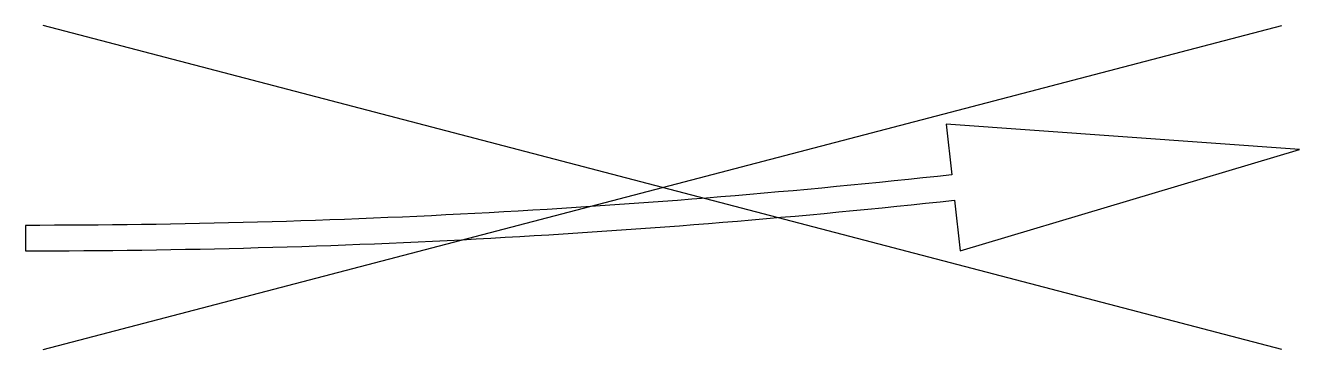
# Model space of a CAD drawing. Header units: metres. Extents: x 0 to 7.5, y -0.66 to 1.25.
import ezdxf

# ---------------------------------------------------------------- set-up
doc = ezdxf.new("R2010")
doc.units = ezdxf.units.M
doc.header["$LTSCALE"] = 0.2

msp = doc.modelspace()

# ---------------------------------------------------------------- linework, layer by layer
for p, q in [((7.3915, -0.6561), (0.1045, 1.2528)), ((0.1045, -0.6567), (7.3915, 1.2528))]:
    msp.add_line(p, q)
at = {"flags": 128}
msp.add_lwpolyline([(7.496, 0.5218), (5.4173, 0.6711), (5.45, 0.3729, -0.027311), (0, 0.075), (0, -0.075, 0.027311), (5.4663, 0.2238), (5.4991, -0.0744)], format="xyb", close=True, dxfattribs=at)

doc.saveas('drawing.dxf')
